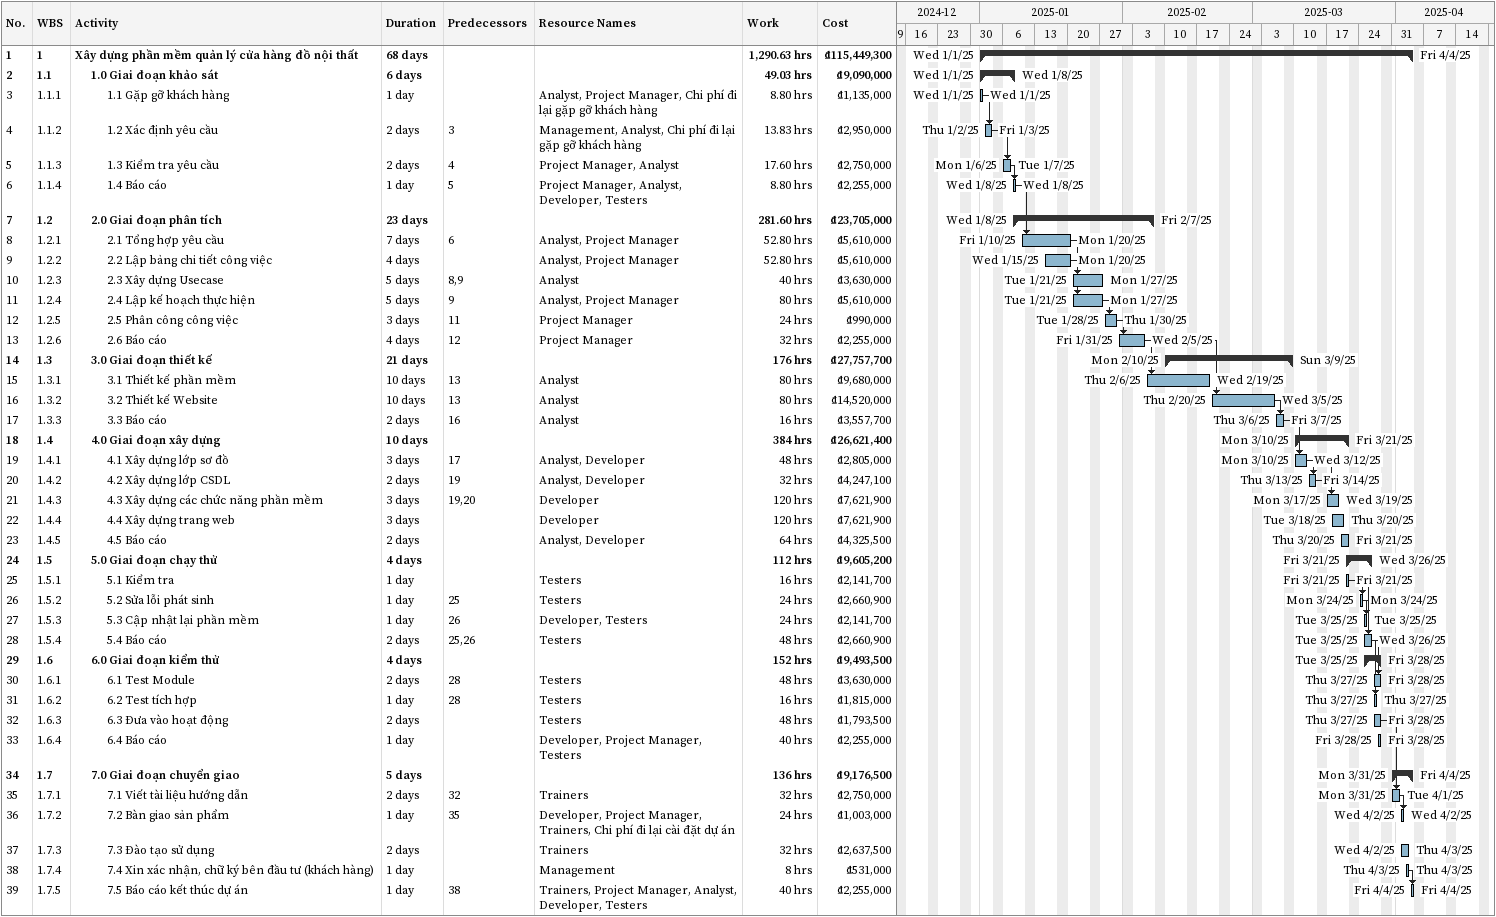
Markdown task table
| ID | WBS | Task | Duration | Start | Finish | Predecessors | Resources | Work (h) | Cost (₫) |
|---|---|---|---|---|---|---|---|---|---|
| 1 | 1 | **Xây dựng phần mềm quản lý cửa hàng đồ nội thất** | 68d | 2025-01-01 | 2025-04-04 |  |  | 1290.63 | 115449300 |
| 2 | 1.1 | **1.0 Giai đoạn khảo sát** | 6d | 2025-01-01 | 2025-01-08 |  |  | 49.03 | 9090000 |
| 3 | 1.1.1 | 1.1 Gặp gỡ khách hàng | 1d | 2025-01-01 | 2025-01-01 |  | Analyst, Project Manager, Chi phí đi lại gặp gỡ khách hàng | 8.80 | 1135000 |
| 4 | 1.1.2 | 1.2 Xác định yêu cầu | 2d | 2025-01-02 | 2025-01-03 | 3 | Management, Analyst, Chi phí đi lại gặp gỡ khách hàng | 13.83 | 2950000 |
| 5 | 1.1.3 | 1.3 Kiểm tra yêu cầu | 2d | 2025-01-06 | 2025-01-07 | 4 | Project Manager, Analyst | 17.60 | 2750000 |
| 6 | 1.1.4 | 1.4 Báo cáo | 1d | 2025-01-08 | 2025-01-08 | 5 | Project Manager, Analyst, Developer, Testers | 8.80 | 2255000 |
| 7 | 1.2 | **2.0 Giai đoạn phân tích** | 23d | 2025-01-08 | 2025-02-07 |  |  | 281.60 | 23705000 |
| 8 | 1.2.1 | 2.1 Tổng hợp yêu cầu | 7d | 2025-01-10 | 2025-01-20 | 6 | Analyst, Project Manager | 52.80 | 5610000 |
| 9 | 1.2.2 | 2.2 Lập bảng chi tiết công việc | 4d | 2025-01-15 | 2025-01-20 |  | Analyst, Project Manager | 52.80 | 5610000 |
| 10 | 1.2.3 | 2.3 Xây dựng Usecase | 5d | 2025-01-21 | 2025-01-27 | 8, 9 | Analyst | 40 | 3630000 |
| 11 | 1.2.4 | 2.4 Lập kế hoạch thực hiện | 5d | 2025-01-21 | 2025-01-27 | 9 | Analyst, Project Manager | 80 | 5610000 |
| 12 | 1.2.5 | 2.5 Phân công công việc | 3d | 2025-01-28 | 2025-01-30 | 11 | Project Manager | 24 | 990000 |
| 13 | 1.2.6 | 2.6 Báo cáo | 4d | 2025-01-31 | 2025-02-05 | 12 | Project Manager | 32 | 2255000 |
| 14 | 1.3 | **3.0 Giai đoạn thiết kế** | 21d | 2025-02-10 | 2025-03-09 |  |  | 176 | 27757700 |
| 15 | 1.3.1 | 3.1 Thiết kế phần mềm | 10d | 2025-02-06 | 2025-02-19 | 13 | Analyst | 80 | 9680000 |
| 16 | 1.3.2 | 3.2 Thiết kế Website | 10d | 2025-02-20 | 2025-03-05 | 13 | Analyst | 80 | 14520000 |
| 17 | 1.3.3 | 3.3 Báo cáo | 2d | 2025-03-06 | 2025-03-07 | 16 | Analyst | 16 | 3557700 |
| 18 | 1.4 | **4.0 Giai đoạn xây dựng** | 10d | 2025-03-10 | 2025-03-21 |  |  | 384 | 26621400 |
| 19 | 1.4.1 | 4.1 Xây dựng lớp sơ đồ | 3d | 2025-03-10 | 2025-03-12 | 17 | Analyst, Developer | 48 | 2805000 |
| 20 | 1.4.2 | 4.2 Xây dựng lớp CSDL | 2d | 2025-03-13 | 2025-03-14 | 19 | Analyst, Developer | 32 | 4247100 |
| 21 | 1.4.3 | 4.3 Xây dựng các chức năng phần mềm | 3d | 2025-03-17 | 2025-03-19 | 19, 20 | Developer | 120 | 7621900 |
| 22 | 1.4.4 | 4.4 Xây dựng trang web | 3d | 2025-03-18 | 2025-03-20 |  | Developer | 120 | 7621900 |
| 23 | 1.4.5 | 4.5 Báo cáo | 2d | 2025-03-20 | 2025-03-21 |  | Analyst, Developer | 64 | 4325500 |
| 24 | 1.5 | **5.0 Giai đoạn chạy thử** | 4d | 2025-03-21 | 2025-03-26 |  |  | 112 | 9605200 |
| 25 | 1.5.1 | 5.1 Kiểm tra | 1d | 2025-03-21 | 2025-03-21 |  | Testers | 16 | 2141700 |
| 26 | 1.5.2 | 5.2 Sửa lỗi phát sinh | 1d | 2025-03-24 | 2025-03-24 | 25 | Testers | 24 | 2660900 |
| 27 | 1.5.3 | 5.3 Cập nhật lại phần mềm | 1d | 2025-03-25 | 2025-03-25 | 26 | Developer, Testers | 24 | 2141700 |
| 28 | 1.5.4 | 5.4 Báo cáo | 2d | 2025-03-25 | 2025-03-26 | 25, 26 | Testers | 48 | 2660900 |
| 29 | 1.6 | **6.0 Giai đoạn kiểm thử** | 4d | 2025-03-25 | 2025-03-28 |  |  | 152 | 9493500 |
| 30 | 1.6.1 | 6.1 Test Module | 2d | 2025-03-27 | 2025-03-28 | 28 | Testers | 48 | 3630000 |
| 31 | 1.6.2 | 6.2 Test tích hợp | 1d | 2025-03-27 | 2025-03-27 | 28 | Testers | 16 | 1815000 |
| 32 | 1.6.3 | 6.3 Đưa vào hoạt động | 2d | 2025-03-27 | 2025-03-28 |  | Testers | 48 | 1793500 |
| 33 | 1.6.4 | 6.4 Báo cáo | 1d | 2025-03-28 | 2025-03-28 |  | Developer, Project Manager, Testers | 40 | 2255000 |
| 34 | 1.7 | **7.0 Giai đoạn chuyển giao** | 5d | 2025-03-31 | 2025-04-04 |  |  | 136 | 9176500 |
| 35 | 1.7.1 | 7.1 Viết tài liệu hướng dẫn | 2d | 2025-03-31 | 2025-04-01 | 32 | Trainers | 32 | 2750000 |
| 36 | 1.7.2 | 7.2 Bàn giao sản phẩm | 1d | 2025-04-02 | 2025-04-02 | 35 | Developer, Project Manager, Trainers, Chi phí đi lại cài đặt dự án | 24 | 1003000 |
| 37 | 1.7.3 | 7.3 Đào tạo sử dụng | 2d | 2025-04-02 | 2025-04-03 |  | Trainers | 32 | 2637500 |
| 38 | 1.7.4 | 7.4 Xin xác nhận, chữ ký bên đầu tư (khách hàng) | 1d | 2025-04-03 | 2025-04-03 |  | Management | 8 | 531000 |
| 39 | 1.7.5 | 7.5 Báo cáo kết thúc dự án | 1d | 2025-04-04 | 2025-04-04 | 38 | Trainers, Project Manager, Analyst, Developer, Testers | 40 | 2255000 |
